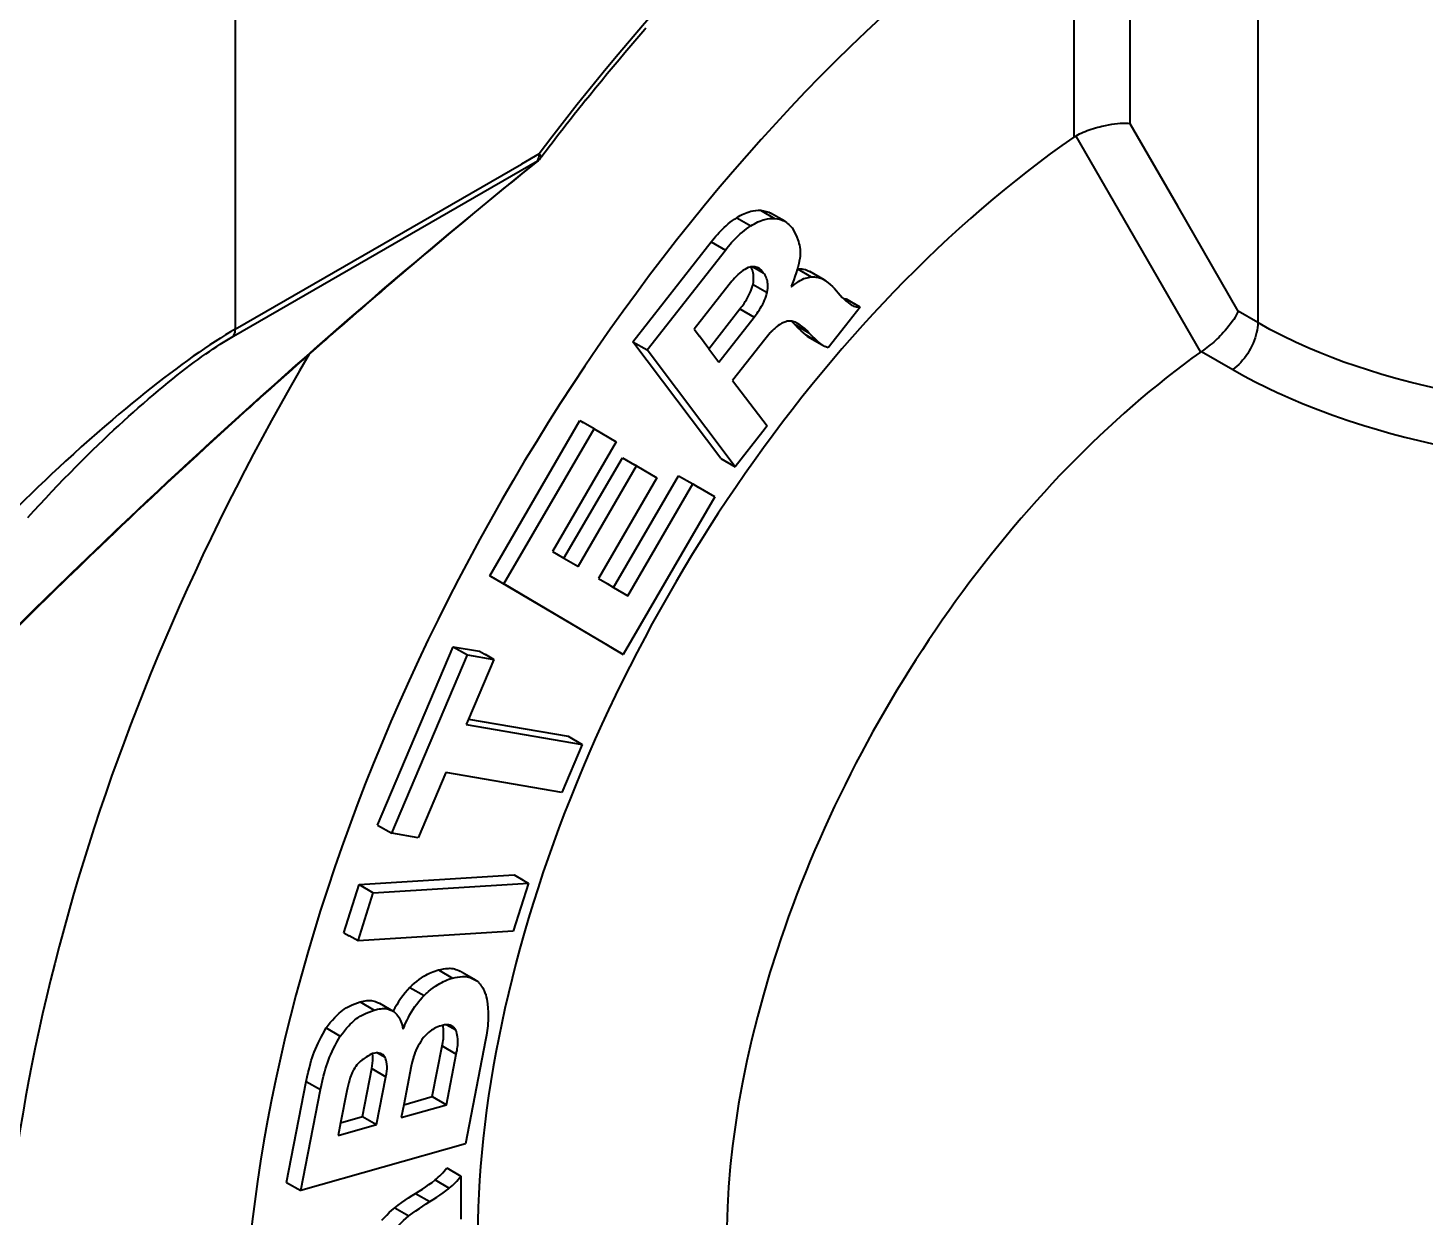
# Model space of a CAD drawing. Header units: millimetres. Extents: x 15 to 415, y 5 to 292.
# Drawn here: x 335.701 to 340.066, y 120.31 to 124.026 of the extents above; entities that cross this region are included whole.
import ezdxf

# ---------------------------------------------------------------- set-up
doc = ezdxf.new("R2010")
doc.units = ezdxf.units.MM
doc.layers.add('Geometries', color=7, linetype='Continuous')

msp = doc.modelspace()

# ---------------------------------------------------------------- linework, layer by layer
at = {"layer": 'Geometries', "linetype": 'Continuous', "lineweight": 40}
for p, q in [((336.349, 126.6843), (336.349, 123.0847)), ((339.5431, 125.0583), (339.5431, 123.1052)), ((339.1449, 123.7267), (339.1449, 124.5769)), ((338.9681, 124.5346), (338.9681, 123.6842)), ((337.6286, 124.0223), (337.6318, 124.026)), ((338.9744, 123.688), (339.3644, 123.0131)), ((336.3431, 123.0627), (337.2926, 123.6109)), ((337.2985, 123.6329), (337.2429, 123.6008)), ((337.2936, 123.6098), (337.2937, 123.6098)), ((336.349, 123.0847), (337.2429, 123.6008)), ((337.9154, 123.4331), (337.9596, 123.4076)), ((337.9894, 123.4564), (338.0336, 123.4309)), ((338.0656, 123.4217), (338.0214, 123.4472)), ((337.0554, 123.4141), (337.0642, 123.4214)), ((337.5913, 123.0452), (337.8358, 123.3575)), ((337.8358, 123.3575), (337.88, 123.332)), ((337.6355, 123.0197), (337.88, 123.332)), ((337.9661, 123.2797), (337.9982, 123.2612)), ((338.105, 123.2738), (338.1048, 123.2732)), ((338.1048, 123.2732), (338.1482, 123.2482)), ((338.1061, 123.2777), (338.105, 123.2738)), ((338.1884, 123.2391), (338.1442, 123.2646)), ((337.8914, 123.2242), (337.7822, 123.0847)), ((337.9665, 123.2246), (338.0107, 123.199)), ((338.0858, 123.2177), (338.0865, 123.2167)), ((338.1884, 123.2391), (338.1937, 123.2357)), ((338.1937, 123.2357), (338.197, 123.233)), ((338.2568, 123.1791), (338.2833, 123.1638)), ((337.8281, 123.0237), (337.9253, 123.1478)), ((337.9253, 123.1478), (337.9695, 123.1223)), ((338.301, 123.1536), (338.2556, 123.0956)), ((338.27, 123.1626), (338.2731, 123.1608)), ((338.301, 123.1536), (338.2833, 123.1638)), ((339.5431, 123.1052), (339.482, 123.1405)), ((337.7822, 123.0847), (337.7991, 123.0623)), ((337.8596, 122.9819), (337.9695, 123.1223)), ((338.0967, 123.0989), (338.1409, 123.0734)), ((338.1053, 123.1028), (338.0976, 123.1069)), ((338.2556, 123.0956), (338.2013, 123.0263)), ((337.5913, 123.0452), (337.6355, 123.0197)), ((337.8662, 122.6802), (337.5913, 123.0452)), ((337.8281, 123.0237), (337.7991, 123.0623)), ((338.0031, 123.0529), (337.9027, 122.9247)), ((338.1308, 123.0668), (338.175, 123.0413)), ((338.1433, 123.0579), (338.1875, 123.0323)), ((337.9104, 122.6547), (337.6355, 123.0197)), ((337.8281, 123.0237), (337.8596, 122.9819)), ((339.3674, 123.0152), (339.3644, 123.0131)), ((339.3674, 123.0152), (339.4651, 122.9588)), ((337.9027, 122.9247), (338.0101, 122.7821)), ((337.1438, 122.3141), (337.4258, 122.799)), ((337.4258, 122.799), (337.4356, 122.7933)), ((337.47, 122.7734), (337.4356, 122.7933)), ((338.0101, 122.7821), (337.9967, 122.765)), ((337.188, 122.2886), (337.47, 122.7734)), ((337.539, 122.7327), (337.3399, 122.3904)), ((337.47, 122.7734), (337.539, 122.7327)), ((337.9967, 122.765), (337.9104, 122.6547)), ((337.3758, 122.3692), (337.5583, 122.6829)), ((337.4198, 122.3433), (337.6025, 122.6574)), ((337.5583, 122.6829), (337.5965, 122.6609)), ((337.6025, 122.6574), (337.5965, 122.6609)), ((337.6025, 122.6574), (337.6662, 122.6198)), ((337.8662, 122.6802), (337.9104, 122.6547)), ((337.6662, 122.6198), (337.4835, 122.3057)), ((337.5309, 122.2776), (337.734, 122.6268)), ((337.5749, 122.2517), (337.7782, 122.6013)), ((337.734, 122.6268), (337.7782, 122.6013)), ((337.7782, 122.6013), (337.7954, 122.5911)), ((337.8471, 122.5606), (337.5609, 122.0685)), ((337.8471, 122.5606), (337.7954, 122.5911)), ((337.3399, 122.3904), (337.3758, 122.3692)), ((337.3758, 122.3692), (337.4186, 122.344)), ((337.4186, 122.344), (337.4198, 122.3433)), ((337.1438, 122.3141), (337.188, 122.2886)), ((337.5167, 122.094), (337.1438, 122.3141)), ((337.4835, 122.3057), (337.5104, 122.2898)), ((337.5609, 122.0685), (337.188, 122.2886)), ((337.5104, 122.2898), (337.5309, 122.2776)), ((337.5309, 122.2776), (337.5749, 122.2517)), ((336.7937, 121.5349), (337.03, 122.0923)), ((337.03, 122.0923), (337.1123, 122.0783)), ((337.03, 122.0923), (337.0742, 122.0668)), ((337.1123, 122.0783), (337.1262, 122.0702)), ((337.5167, 122.094), (337.5609, 122.0685)), ((336.8379, 121.5093), (337.0742, 122.0668)), ((337.0742, 122.0668), (337.1565, 122.0528)), ((337.1565, 122.0528), (337.0771, 121.8656)), ((337.1262, 122.0702), (337.1302, 122.0679)), ((337.1565, 122.0528), (337.1302, 122.0679)), ((337.0771, 121.8656), (337.07, 121.8488)), ((337.0771, 121.8656), (337.3886, 121.8123)), ((337.07, 121.8488), (337.4328, 121.7868)), ((337.4328, 121.7868), (337.3694, 121.6372)), ((337.3886, 121.8123), (337.4321, 121.7872)), ((337.4321, 121.7872), (337.4328, 121.7868)), ((337.0066, 121.6992), (336.9201, 121.4953)), ((337.3694, 121.6372), (337.0066, 121.6992)), ((336.7937, 121.5349), (336.8379, 121.5093)), ((336.9201, 121.4953), (336.8379, 121.5093)), ((336.7359, 121.3489), (337.2203, 121.379)), ((337.2203, 121.379), (337.2482, 121.3629)), ((336.6884, 121.1985), (336.7359, 121.3489)), ((336.7359, 121.3489), (336.7801, 121.3234)), ((336.7801, 121.3234), (337.2645, 121.3535)), ((337.2645, 121.3535), (337.2169, 121.2031)), ((337.2482, 121.3629), (337.2645, 121.3535)), ((336.7326, 121.173), (336.7801, 121.3234)), ((336.6884, 121.1985), (336.7051, 121.1889)), ((336.7326, 121.173), (336.7051, 121.1889)), ((337.2169, 121.2031), (336.7326, 121.173)), ((336.9835, 121.0821), (337.0277, 121.0566)), ((337.1017, 121.049), (337.0575, 121.0745)), ((337.1017, 121.049), (337.1038, 121.0477)), ((336.8943, 121.0276), (336.9385, 121.002)), ((336.739, 120.9824), (336.7832, 120.9569)), ((336.7997, 120.978), (336.8425, 120.9533)), ((336.8425, 120.9533), (336.8439, 120.9525)), ((336.6327, 120.9013), (336.6769, 120.8758)), ((336.9926, 120.9077), (336.9883, 120.9066)), ((336.9976, 120.9092), (336.9971, 120.909)), ((337.0099, 120.9108), (337.0378, 120.8947)), ((337.1307, 120.8629), (337.0676, 120.5388)), ((336.7771, 120.8208), (336.7756, 120.8203)), ((336.7791, 120.8214), (336.7771, 120.8208)), ((336.7928, 120.8231), (336.8167, 120.8094)), ((336.9642, 120.6864), (336.995, 120.8447)), ((336.995, 120.8447), (337.0392, 120.8192)), ((337.0084, 120.6609), (337.0392, 120.8192)), ((337.0392, 120.8192), (337.04, 120.8227)), ((336.746, 120.6243), (336.7752, 120.7742)), ((336.7752, 120.7742), (336.8194, 120.7487)), ((336.8987, 120.7819), (336.8751, 120.6611)), ((336.5093, 120.418), (336.5708, 120.7337)), ((336.5708, 120.7337), (336.615, 120.7082)), ((336.7902, 120.5988), (336.8194, 120.7487)), ((336.5535, 120.3925), (336.615, 120.7082)), ((336.6972, 120.7042), (336.6779, 120.6049)), ((336.8751, 120.6611), (336.9642, 120.6864)), ((336.9642, 120.6864), (337.0084, 120.6609)), ((336.8751, 120.6611), (336.8673, 120.6207)), ((336.8673, 120.6207), (337.0084, 120.6609)), ((336.6779, 120.6049), (336.67, 120.5646)), ((336.67, 120.5646), (336.7902, 120.5988)), ((336.6779, 120.6049), (336.746, 120.6243)), ((336.746, 120.6243), (336.7902, 120.5988)), ((337.0676, 120.5388), (336.5535, 120.3925)), ((337.0095, 120.4635), (337.0537, 120.438)), ((336.5093, 120.418), (336.5535, 120.3925)), ((336.9734, 120.4261), (337.0176, 120.4006)), ((337.0537, 120.438), (337.0533, 120.3031)), ((336.9121, 120.3837), (336.9563, 120.3582)), ((337.0136, 120.3974), (337.0176, 120.4006)), ((336.8471, 120.3391), (336.8574, 120.3468)), ((336.8471, 120.3391), (336.8913, 120.3136))]:
    msp.add_line(p, q, dxfattribs=at)
at = {"layer": 'Geometries', "linetype": 'Continuous', "lineweight": 40, "flags": 128}
for points in [[(337.5657, 123.9489), (337.5662, 123.9494), (337.5847, 123.9713), (337.6033, 123.993), (337.622, 124.0147), (337.6286, 124.0223)], [(337.4432, 123.7998), (337.4563, 123.8161), (337.4744, 123.8386), (337.4926, 123.861), (337.5109, 123.8832), (337.5293, 123.9054), (337.5477, 123.9275), (337.5657, 123.9489)], [(339.0565, 123.718), (339.0499, 123.7164), (339.0432, 123.7147), (339.0366, 123.7128), (339.0298, 123.7108), (339.0231, 123.7086), (339.0164, 123.7064), (339.0101, 123.7041), (339.0038, 123.7016), (338.9977, 123.6991), (338.9916, 123.6964), (338.9856, 123.6937), (338.9799, 123.6909), (338.9744, 123.688)], [(339.1449, 123.7267), (339.1378, 123.7272), (339.1301, 123.7274), (339.1221, 123.7274), (339.1135, 123.727), (339.1047, 123.7262), (339.0955, 123.7252), (339.086, 123.7239), (339.0763, 123.7222), (339.0665, 123.7203), (339.0565, 123.718)], [(339.482, 123.1405), (339.2933, 123.4688), (339.1449, 123.7267)], [(338.9744, 123.688), (338.9712, 123.6862), (338.9681, 123.6842)], [(337.2926, 123.6109), (337.1794, 123.5185), (337.0656, 123.4245), (337.0485, 123.4102)], [(337.24, 123.5663), (337.2405, 123.5667), (337.2668, 123.5881), (337.2936, 123.6099)], [(337.2926, 123.6109), (337.2933, 123.6101), (337.2936, 123.6098)], [(337.0642, 123.4214), (337.0676, 123.4243), (337.0909, 123.4437), (337.1147, 123.4634), (337.1391, 123.4835), (337.1639, 123.504), (337.1893, 123.5248), (337.2146, 123.5456), (337.24, 123.5663)], [(337.8358, 123.3575), (337.8406, 123.3636), (337.8454, 123.3695), (337.8503, 123.3753), (337.8553, 123.381), (337.8604, 123.3865), (337.8655, 123.3918), (337.8707, 123.397), (337.876, 123.4021), (337.8824, 123.4079), (337.8888, 123.4134), (337.8953, 123.4187), (337.902, 123.4238), (337.9087, 123.4286), (337.9154, 123.4331)], [(337.9154, 123.4331), (337.9209, 123.4365), (337.9265, 123.4396), (337.932, 123.4425), (337.9376, 123.4452), (337.943, 123.4476), (337.9485, 123.4497), (337.954, 123.4515), (337.9594, 123.4531), (337.9671, 123.4548), (337.9746, 123.4559), (337.9821, 123.4565), (337.9894, 123.4564)], [(337.9596, 123.4076), (337.9651, 123.4109), (337.9707, 123.4141), (337.9762, 123.417), (337.9818, 123.4197), (337.9872, 123.4221), (337.9927, 123.4242), (337.9981, 123.426), (338.0035, 123.4275), (338.0113, 123.4293), (338.0188, 123.4304), (338.0263, 123.4309), (338.0336, 123.4309)], [(337.9894, 123.4564), (337.9987, 123.4548), (338.0033, 123.4538), (338.0078, 123.4527), (338.0116, 123.4516), (338.0153, 123.4502), (338.019, 123.4485), (338.0214, 123.4472)], [(338.0336, 123.4309), (338.0429, 123.4293), (338.0475, 123.4283), (338.052, 123.4272), (338.0558, 123.426), (338.0595, 123.4247), (338.0632, 123.423), (338.0656, 123.4217)], [(336.9009, 123.2841), (336.9158, 123.2968), (336.9368, 123.3146), (336.9584, 123.3328), (336.9792, 123.3503), (337.0006, 123.3683), (337.0224, 123.3866), (337.0447, 123.4052), (337.0554, 123.4141)], [(337.88, 123.332), (337.8848, 123.338), (337.8896, 123.344), (337.8945, 123.3498), (337.8995, 123.3555), (337.9045, 123.361), (337.9097, 123.3663), (337.9149, 123.3715), (337.9202, 123.3766), (337.9266, 123.3824), (337.933, 123.3879), (337.9395, 123.3932), (337.9462, 123.3983), (337.9529, 123.403), (337.9596, 123.4076)], [(338.0656, 123.4217), (338.0666, 123.4211), (338.0707, 123.4183), (338.0745, 123.4153), (338.0782, 123.4119), (338.0835, 123.4065), (338.0886, 123.4009)], [(338.0886, 123.4009), (338.0924, 123.3938), (338.0962, 123.3867), (338.0998, 123.3795), (338.1032, 123.372), (338.1063, 123.3642), (338.1082, 123.3587), (338.1099, 123.3529), (338.1114, 123.3469), (338.1125, 123.3406), (338.1133, 123.3341), (338.1136, 123.3298)], [(338.1136, 123.3298), (338.1137, 123.3273), (338.1137, 123.3201), (338.1131, 123.3127), (338.1122, 123.305), (338.1108, 123.2973), (338.1091, 123.2894), (338.1071, 123.2815), (338.1061, 123.2777)], [(336.6629, 123.0792), (336.6646, 123.0807), (336.6764, 123.091), (336.6887, 123.1017), (336.7015, 123.1129), (336.7148, 123.1244), (336.7286, 123.1363), (336.7428, 123.1487), (336.7576, 123.1614), (336.7728, 123.1746), (336.7883, 123.1879), (336.8042, 123.2016), (336.8206, 123.2157), (336.8375, 123.2301), (336.8562, 123.2461), (336.8736, 123.2609)], [(336.8736, 123.2609), (336.8755, 123.2626), (336.8954, 123.2795), (336.9009, 123.2841)], [(337.9189, 123.2551), (337.9187, 123.2549), (337.9133, 123.2496), (337.9081, 123.244), (337.9038, 123.2392), (337.8997, 123.2343), (337.8914, 123.2242)], [(337.9516, 123.2775), (337.9461, 123.2744), (337.9406, 123.2711), (337.935, 123.2677), (337.9295, 123.2639), (337.924, 123.2596), (337.9189, 123.2551)], [(337.9598, 123.2793), (337.9578, 123.2789), (337.9516, 123.2775)], [(337.9661, 123.2798), (337.9638, 123.2797), (337.9598, 123.2793)], [(337.9665, 123.2246), (337.9675, 123.2314), (337.9681, 123.2381), (337.9683, 123.2448), (337.9681, 123.2512), (337.9677, 123.2559), (337.9669, 123.2604), (337.9659, 123.2647), (337.9647, 123.2689), (337.9631, 123.2729), (337.9613, 123.2766), (337.9598, 123.2792)], [(337.9844, 123.2753), (337.9822, 123.2765), (337.9789, 123.2778), (337.9755, 123.2788), (337.9717, 123.2795), (337.9678, 123.2797), (337.9661, 123.2798)], [(337.9982, 123.2612), (337.9954, 123.2652), (337.9924, 123.2689), (337.989, 123.2721), (337.9852, 123.2748), (337.9844, 123.2753)], [(338.0107, 123.199), (338.0117, 123.2059), (338.0123, 123.2126), (338.0125, 123.2193), (338.0123, 123.2257), (338.0119, 123.2304), (338.0111, 123.2349), (338.0101, 123.2392), (338.0088, 123.2434), (338.0073, 123.2474), (338.0055, 123.2511), (338.0039, 123.2538), (338.0021, 123.2565), (338.0002, 123.2589), (337.9982, 123.2612)], [(338.1048, 123.2732), (338.1042, 123.2709), (338.1008, 123.2603), (338.0973, 123.2496), (338.0935, 123.239), (338.0897, 123.2283), (338.0858, 123.2177)], [(338.105, 123.2738), (338.1089, 123.2738), (338.1138, 123.2736), (338.1186, 123.2732), (338.1233, 123.2724), (338.1303, 123.2707), (338.137, 123.2682), (338.1435, 123.2651), (338.1442, 123.2646)], [(337.9253, 123.1478), (337.9287, 123.1519), (337.932, 123.1562), (337.9352, 123.1606), (337.9384, 123.1651), (337.9421, 123.1707), (337.9457, 123.1765), (337.949, 123.1824), (337.9523, 123.1886), (337.9554, 123.1948), (337.9582, 123.2011), (337.9606, 123.207), (337.9627, 123.2128), (337.9647, 123.2187), (337.9665, 123.2246)], [(338.0865, 123.2167), (338.092, 123.2211), (338.0974, 123.2254), (338.1028, 123.2296), (338.1083, 123.2336), (338.1139, 123.2371), (338.1194, 123.2401), (338.1251, 123.2425), (338.1307, 123.2444), (338.1351, 123.2456), (338.1395, 123.2466), (338.1482, 123.2482)], [(338.1482, 123.2482), (338.1531, 123.2483), (338.158, 123.2481), (338.1628, 123.2476), (338.1675, 123.2469), (338.1745, 123.2451), (338.1812, 123.2427), (338.1837, 123.2416)], [(338.1837, 123.2416), (338.1876, 123.2395), (338.1884, 123.2391)], [(338.197, 123.233), (338.2008, 123.2299), (338.2009, 123.2298)], [(338.2009, 123.2298), (338.2077, 123.224), (338.2143, 123.2179), (338.2206, 123.2115), (338.2267, 123.2047), (338.2328, 123.1979)], [(337.9695, 123.1223), (337.9728, 123.1264), (337.9762, 123.1307), (337.9794, 123.1351), (337.9826, 123.1395), (337.9863, 123.1452), (337.9899, 123.151), (337.9932, 123.1569), (337.9965, 123.163), (337.9996, 123.1693), (338.0024, 123.1756), (338.0048, 123.1814), (338.0069, 123.1873), (338.0089, 123.1932), (338.0107, 123.199)], [(338.2328, 123.1979), (338.2389, 123.1907), (338.2452, 123.1839), (338.2497, 123.1795)], [(338.2497, 123.1795), (338.2511, 123.1781), (338.2572, 123.1727), (338.2635, 123.1675), (338.27, 123.1626)], [(338.2497, 123.1795), (338.2525, 123.1793), (338.2568, 123.1791)], [(338.2731, 123.1608), (338.2734, 123.1606), (338.2769, 123.1586), (338.2806, 123.1569), (338.2844, 123.1555), (338.2884, 123.1546), (338.2925, 123.1541), (338.2967, 123.1538), (338.301, 123.1536)], [(339.482, 123.1405), (339.4792, 123.1346), (339.4758, 123.1284), (339.4721, 123.122), (339.4679, 123.1154), (339.4633, 123.1087), (339.4584, 123.1018), (339.4531, 123.0949), (339.4474, 123.0879), (339.4415, 123.0809), (339.4352, 123.0739)], [(336.349, 123.0847), (336.3339, 123.0759), (336.3184, 123.0665), (336.3026, 123.0566), (336.2863, 123.0462), (336.2697, 123.0353), (336.2527, 123.0239), (336.2354, 123.0121), (336.2177, 122.9998), (336.1997, 122.987), (336.1815, 122.9738), (336.1629, 122.9601), (336.1441, 122.946), (336.125, 122.9315), (336.1057, 122.9165), (336.0861, 122.9012), (336.0664, 122.8855), (336.0464, 122.8694), (336.0263, 122.853), (336.006, 122.8362), (335.9856, 122.8191), (335.965, 122.8017), (335.9408, 122.781), (335.9166, 122.7599), (335.8922, 122.7384), (335.8677, 122.7166), (335.8432, 122.6945), (335.8187, 122.672)], [(336.3475, 123.0724), (336.3482, 123.0756), (336.3487, 123.079), (336.349, 123.0847)], [(338.0309, 123.0844), (338.0305, 123.084), (338.027, 123.0806), (338.0235, 123.0771), (338.0217, 123.0751)], [(338.056, 123.1034), (338.0505, 123.0996), (338.045, 123.0958), (338.0395, 123.0916), (338.0341, 123.0872), (338.0309, 123.0844)], [(338.086, 123.1098), (338.0841, 123.11), (338.0805, 123.1102), (338.0768, 123.11), (338.0728, 123.1092), (338.0687, 123.1081), (338.0624, 123.1059), (338.056, 123.1034)], [(338.0976, 123.1069), (338.091, 123.1088), (338.0876, 123.1095), (338.086, 123.1098)], [(338.0967, 123.0989), (338.0903, 123.1057), (338.0861, 123.1098)], [(338.1308, 123.0668), (338.124, 123.0729), (338.1172, 123.079), (338.1068, 123.0888), (338.0967, 123.0989)], [(338.1409, 123.0734), (338.1345, 123.0802), (338.1278, 123.0865), (338.1208, 123.0924), (338.1134, 123.0977), (338.1056, 123.1026), (338.1053, 123.1028)], [(339.5431, 123.1052), (339.5429, 123.0977), (339.5422, 123.0899), (339.541, 123.0819), (339.5394, 123.0738), (339.5374, 123.0656), (339.5349, 123.0573), (339.5319, 123.049), (339.5286, 123.0408), (339.5249, 123.0326), (339.5208, 123.0245)], [(340.3772, 122.8504), (340.3334, 122.8565), (340.2899, 122.8632), (340.2467, 122.8704), (340.2039, 122.8781), (340.1615, 122.8863), (340.1195, 122.8951), (340.0705, 122.9061), (340.0222, 122.918), (339.9746, 122.9306), (339.9278, 122.9441), (339.8887, 122.9561), (339.8501, 122.9688), (339.8122, 122.982), (339.7749, 122.9959), (339.7383, 123.0104), (339.7024, 123.0255), (339.661, 123.0441), (339.6206, 123.0636), (339.5813, 123.084), (339.5431, 123.1052)], [(335.7012, 122.4965), (335.7195, 122.5166), (335.7381, 122.5368), (335.7568, 122.5569), (335.7758, 122.577), (335.7949, 122.597), (335.8138, 122.6166), (335.8329, 122.6362), (335.852, 122.6556), (335.8713, 122.6748), (335.8876, 122.691), (335.904, 122.7071), (335.9204, 122.723), (335.9368, 122.7387), (335.9532, 122.7543), (335.9696, 122.7696), (335.985, 122.7839), (336.0003, 122.798), (336.0156, 122.8119), (336.0308, 122.8255), (336.0459, 122.8389), (336.0619, 122.8529), (336.0777, 122.8665), (336.0933, 122.8799), (336.1088, 122.893), (336.1242, 122.9057), (336.1393, 122.9181), (336.1535, 122.9295), (336.1674, 122.9406), (336.1812, 122.9513), (336.1948, 122.9618), (336.2081, 122.9719), (336.2206, 122.9812), (336.2328, 122.9901), (336.2449, 122.9988), (336.2567, 123.0071), (336.2683, 123.0152), (336.2797, 123.0229), (336.2909, 123.0303), (336.3018, 123.0374), (336.3125, 123.0442), (336.323, 123.0507), (336.3332, 123.0568), (336.3431, 123.0627)], [(336.3431, 123.0627), (336.3446, 123.0651), (336.3459, 123.0678), (336.3475, 123.0724)], [(336.5798, 123.0063), (336.5845, 123.0104), (336.5928, 123.0177), (336.6016, 123.0255), (336.611, 123.0338), (336.6209, 123.0425), (336.6314, 123.0516), (336.6424, 123.0613), (336.6532, 123.0708), (336.6629, 123.0792)], [(338.0217, 123.0751), (338.0201, 123.0733), (338.0158, 123.0684), (338.0115, 123.0633), (338.0031, 123.0529)], [(338.1433, 123.0579), (338.1431, 123.058), (338.1399, 123.06), (338.1368, 123.0622), (338.1308, 123.0668)], [(338.175, 123.0413), (338.1681, 123.0474), (338.1613, 123.0535), (338.151, 123.0633), (338.1409, 123.0734)], [(338.1875, 123.0323), (338.1873, 123.0324), (338.1841, 123.0345), (338.181, 123.0366), (338.175, 123.0413)], [(339.4352, 123.0739), (339.4306, 123.0689), (339.4258, 123.0639), (339.421, 123.059), (339.4158, 123.054), (339.4106, 123.0491), (339.4054, 123.0443), (339.4002, 123.0398), (339.3949, 123.0354), (339.3896, 123.0311), (339.3842, 123.0269), (339.3787, 123.0229), (339.3733, 123.0191), (339.3674, 123.0152)], [(336.4181, 122.8622), (336.4288, 122.8718), (336.4444, 122.8859), (336.4597, 122.8995), (336.4744, 122.9127), (336.4887, 122.9255), (336.5026, 122.9378), (336.5159, 122.9497), (336.5288, 122.9611), (336.5398, 122.9709), (336.5503, 122.9802), (336.5606, 122.9893), (336.5664, 122.9944), (336.5721, 122.9995), (336.5782, 123.0048), (336.5798, 123.0063)], [(338.2013, 123.0263), (338.1942, 123.0291), (338.1907, 123.0307), (338.1875, 123.0323)], [(339.5208, 123.0245), (339.5164, 123.0166), (339.5116, 123.0088), (339.5065, 123.0014), (339.5012, 122.9941), (339.4956, 122.9873), (339.4898, 122.9807), (339.4838, 122.9746), (339.4777, 122.9688), (339.4714, 122.9636), (339.4651, 122.9588)], [(339.4651, 122.9588), (339.4997, 122.9393), (339.5351, 122.9205), (339.5713, 122.9024), (339.6083, 122.8848), (339.6087, 122.8847)], [(336.35, 122.8007), (336.3614, 122.811), (336.3789, 122.8269), (336.396, 122.8423), (336.4126, 122.8573), (336.4181, 122.8622)], [(339.6087, 122.8847), (339.6461, 122.8679), (339.6846, 122.8517), (339.7308, 122.8333), (339.7779, 122.8158), (339.8259, 122.7992), (339.8746, 122.7835), (339.9167, 122.7709), (339.9592, 122.7588), (340.0022, 122.7474), (340.0458, 122.7365), (340.0897, 122.7263), (340.1341, 122.7166), (340.1763, 122.708), (340.2189, 122.6999), (340.2617, 122.6923), (340.3048, 122.6851), (340.3482, 122.6784)], [(335.8187, 122.672), (335.7972, 122.6522), (335.7758, 122.6322), (335.7545, 122.612), (335.7331, 122.5916), (335.7119, 122.5711), (335.6907, 122.5505), (335.6697, 122.5298), (335.6487, 122.5089)], [(335.8296, 122.3123), (335.8368, 122.3193), (335.866, 122.3475), (335.8955, 122.3761), (335.9255, 122.4048), (335.9558, 122.4339), (335.9703, 122.4477)], [(335.9748, 122.4542), (335.9352, 122.4164), (335.8349, 122.3197)], [(335.8349, 122.3197), (335.8267, 122.3118), (335.7198, 122.2071), (335.6578, 122.1457)], [(335.794, 122.2776), (335.8077, 122.291), (335.8296, 122.3123)], [(335.6522, 122.1377), (335.6862, 122.1715), (335.7266, 122.2115), (335.7671, 122.2514), (335.794, 122.2776)], [(336.8943, 121.0276), (336.9013, 121.0342), (336.9085, 121.0405), (336.9157, 121.0465), (336.9232, 121.0522), (336.9307, 121.0575), (336.9382, 121.0624), (336.9439, 121.0657), (336.9495, 121.0688), (336.9552, 121.0717), (336.9608, 121.0743), (336.9665, 121.0766), (336.9722, 121.0787), (336.9779, 121.0805), (336.9835, 121.0821)], [(336.9835, 121.0821), (336.9914, 121.0838), (336.9992, 121.0853), (337.007, 121.0865), (337.0146, 121.0872), (337.0196, 121.0874), (337.0245, 121.0871), (337.0292, 121.0865), (337.0338, 121.0854), (337.0383, 121.084), (337.0426, 121.0823), (337.047, 121.0802), (337.0513, 121.078), (337.0575, 121.0745)], [(336.9482, 121.0111), (336.9527, 121.015), (336.9599, 121.021), (336.9674, 121.0267), (336.9749, 121.032), (336.9824, 121.0369), (336.988, 121.0402), (336.9937, 121.0433), (336.9993, 121.0462), (337.005, 121.0487), (337.0107, 121.0511), (337.0164, 121.0532), (337.0221, 121.055), (337.0277, 121.0566)], [(337.0277, 121.0566), (337.0356, 121.0583), (337.0434, 121.0598), (337.0512, 121.061), (337.0588, 121.0617), (337.0638, 121.0619), (337.0687, 121.0616), (337.0734, 121.061), (337.078, 121.0599), (337.0825, 121.0585), (337.0868, 121.0568), (337.0912, 121.0547), (337.0954, 121.0525), (337.1017, 121.049)], [(337.1038, 121.0477), (337.1072, 121.0446), (337.1092, 121.0426)], [(337.1092, 121.0426), (337.1105, 121.0413), (337.1126, 121.0389)], [(337.1126, 121.0389), (337.1136, 121.0378), (337.1165, 121.034), (337.1192, 121.0301), (337.1218, 121.0259), (337.1242, 121.0215), (337.1265, 121.017), (337.129, 121.0109), (337.1301, 121.0078)], [(336.739, 120.9824), (336.7495, 120.9847), (336.7548, 120.9857), (336.76, 120.9865), (336.7648, 120.987), (336.7695, 120.9871), (336.774, 120.9868), (336.7785, 120.9861), (336.7829, 120.985), (336.7871, 120.9836), (336.7934, 120.9809), (336.7997, 120.978)], [(336.9152, 120.9744), (336.9161, 120.9756), (336.9215, 120.9825), (336.927, 120.9892), (336.9327, 120.9957), (336.9385, 121.002)], [(336.9385, 121.002), (336.9455, 121.0087), (336.9482, 121.0111)], [(337.1301, 121.0078), (337.1312, 121.0046), (337.1331, 120.998), (337.1348, 120.991), (337.1361, 120.9837), (337.1372, 120.9762)], [(336.6327, 120.9013), (336.6393, 120.9095), (336.6458, 120.9175), (336.6525, 120.9255), (336.6594, 120.9332), (336.664, 120.9381), (336.6688, 120.9429), (336.6736, 120.9474), (336.6786, 120.9517), (336.6837, 120.9558), (336.6889, 120.9594), (336.6951, 120.9634), (336.7013, 120.9669), (336.7076, 120.97), (336.7138, 120.9728), (336.7222, 120.9762), (336.7306, 120.9794), (336.739, 120.9824)], [(336.6769, 120.8758), (336.6834, 120.884), (336.69, 120.892), (336.6967, 120.9), (336.7036, 120.9076), (336.7082, 120.9126), (336.713, 120.9173), (336.7178, 120.9219), (336.7228, 120.9262), (336.7279, 120.9303), (336.7331, 120.9339), (336.7393, 120.9379), (336.7455, 120.9413), (336.7518, 120.9445), (336.758, 120.9472), (336.7664, 120.9507), (336.7748, 120.9539), (336.7832, 120.9569)], [(336.7832, 120.9569), (336.7937, 120.9592), (336.799, 120.9602), (336.8042, 120.961), (336.809, 120.9614), (336.8137, 120.9616), (336.8182, 120.9613), (336.8227, 120.9606), (336.8271, 120.9595), (336.8313, 120.9581), (336.8376, 120.9554), (336.8439, 120.9525)], [(336.8439, 120.9525), (336.8504, 120.946), (336.8536, 120.9426), (336.8566, 120.939), (336.8595, 120.9351), (336.8622, 120.9308), (336.8645, 120.9261), (336.8665, 120.9213)], [(336.8735, 120.8968), (336.8762, 120.9039), (336.8791, 120.911), (336.8822, 120.9182), (336.8855, 120.9252), (336.8898, 120.9339), (336.8945, 120.9425), (336.8994, 120.9509), (336.9047, 120.9593), (336.9103, 120.9676), (336.9152, 120.9744)], [(337.1372, 120.9762), (337.1381, 120.9632), (337.1387, 120.95), (337.139, 120.9411), (337.1389, 120.932), (337.1387, 120.9243)], [(336.5708, 120.7337), (336.5738, 120.7477), (336.5769, 120.7618), (336.5803, 120.7759), (336.584, 120.7901), (336.5865, 120.799), (336.5893, 120.8079), (336.5923, 120.8168), (336.5956, 120.8258), (336.5993, 120.8349), (336.6033, 120.844), (336.6075, 120.8531), (336.6119, 120.8621), (336.617, 120.872), (336.6222, 120.8818), (336.6327, 120.9013)], [(336.8665, 120.9213), (336.8666, 120.921), (336.8684, 120.9158)], [(336.8684, 120.9158), (336.8684, 120.9157), (336.8701, 120.9102), (336.8718, 120.9035), (336.8735, 120.8968)], [(336.9883, 120.9066), (336.9872, 120.9063), (336.9818, 120.9045), (336.9762, 120.9021), (336.9706, 120.8992), (336.9662, 120.8966), (336.9618, 120.8937), (336.9575, 120.8905), (336.953, 120.8868), (336.9486, 120.8829), (336.9443, 120.8787), (336.9412, 120.8754), (336.9381, 120.872), (336.9322, 120.8648)], [(336.9971, 120.909), (336.9958, 120.9087), (336.9926, 120.9077)], [(336.995, 120.8447), (336.9963, 120.8504), (336.9974, 120.8559), (336.9983, 120.8615), (336.999, 120.867), (336.9995, 120.872), (336.9998, 120.8769), (336.9999, 120.8818), (336.9999, 120.8866), (336.9996, 120.8926), (336.999, 120.8985), (336.9982, 120.9041), (336.9971, 120.909)], [(337.0099, 120.9109), (337.0054, 120.9106), (337.0022, 120.9102), (336.9991, 120.9095), (336.9976, 120.9092)], [(337.0258, 120.9069), (337.0246, 120.9075), (337.0203, 120.9093), (337.0157, 120.9104), (337.0107, 120.9109), (337.0099, 120.9109)], [(337.038, 120.8945), (337.0352, 120.8985), (337.0321, 120.902), (337.0286, 120.9051), (337.0258, 120.9069)], [(337.1381, 120.9161), (337.1381, 120.9155), (337.1374, 120.9081), (337.1365, 120.9007), (337.1355, 120.8932), (337.1332, 120.8781), (337.1307, 120.8629)], [(337.1387, 120.9243), (337.1386, 120.9227), (337.1381, 120.9161)], [(336.615, 120.7082), (336.618, 120.7222), (336.6211, 120.7363), (336.6244, 120.7504), (336.6282, 120.7645), (336.6307, 120.7734), (336.6335, 120.7824), (336.6365, 120.7913), (336.6398, 120.8002), (336.6435, 120.8094), (336.6475, 120.8185), (336.6517, 120.8276), (336.6561, 120.8366), (336.6612, 120.8464), (336.6664, 120.8563), (336.6769, 120.8758)], [(336.9322, 120.8648), (336.9281, 120.8582), (336.9241, 120.8514), (336.9203, 120.8446), (336.9166, 120.8377), (336.9132, 120.8307), (336.9102, 120.8236), (336.9096, 120.822)], [(337.04, 120.8227), (337.0405, 120.8248), (337.0416, 120.8304), (337.0425, 120.836), (337.0432, 120.8415), (337.0437, 120.8465), (337.044, 120.8514), (337.0441, 120.8563), (337.0441, 120.861), (337.0438, 120.8671), (337.0432, 120.8729), (337.0424, 120.8786), (337.0412, 120.8841), (337.0397, 120.8894), (337.0379, 120.8945)], [(336.7647, 120.814), (336.7635, 120.8133), (336.7574, 120.8096), (336.7514, 120.8056), (336.7477, 120.8029)], [(336.7756, 120.8203), (336.7695, 120.8168), (336.7647, 120.814)], [(336.7752, 120.7742), (336.7769, 120.7828), (336.7781, 120.7912), (336.7787, 120.7989), (336.7787, 120.8063), (336.7782, 120.8136), (336.7771, 120.8205), (336.7771, 120.8207)], [(336.7928, 120.8232), (336.7893, 120.8232), (336.7844, 120.8226), (336.78, 120.8216), (336.7791, 120.8214)], [(336.8051, 120.8201), (336.8025, 120.8213), (336.7984, 120.8225), (336.7941, 120.8231), (336.7928, 120.8232)], [(336.8062, 120.8195), (336.8053, 120.82), (336.8051, 120.8201)], [(336.8167, 120.8094), (336.8138, 120.8132), (336.8105, 120.8165), (336.808, 120.8184), (336.8062, 120.8195)], [(336.9096, 120.822), (336.9076, 120.8162), (336.9057, 120.8103)], [(336.7184, 120.7701), (336.7165, 120.7664), (336.7152, 120.7636)], [(336.7228, 120.7777), (336.722, 120.7763), (336.7191, 120.7714), (336.7184, 120.7701)], [(336.7477, 120.8029), (336.7454, 120.8013), (336.7395, 120.7965), (336.7357, 120.7931), (336.732, 120.7893), (336.7284, 120.7853), (336.7251, 120.7809), (336.7228, 120.7777)], [(336.8194, 120.7487), (336.8211, 120.7573), (336.8223, 120.7657), (336.8229, 120.7734), (336.8229, 120.7808), (336.8224, 120.7881), (336.8213, 120.795), (336.8204, 120.7988), (336.8194, 120.8025), (336.8181, 120.806), (336.8167, 120.8094)], [(336.9057, 120.8103), (336.9053, 120.8089), (336.9034, 120.8021), (336.9017, 120.7953), (336.8987, 120.7819)], [(336.71, 120.7509), (336.7082, 120.7457), (336.7057, 120.7378), (336.7035, 120.73), (336.7015, 120.7221), (336.6996, 120.7143), (336.6972, 120.7042)], [(336.7152, 120.7636), (336.7142, 120.7614), (336.711, 120.7536), (336.71, 120.7509)], [(336.9734, 120.4261), (336.9782, 120.4302), (336.983, 120.4343), (336.9877, 120.4386), (336.9924, 120.4432), (336.9968, 120.448), (337.0011, 120.453), (337.0053, 120.4582), (337.0095, 120.4635)], [(336.9121, 120.3837), (336.9232, 120.3905), (336.9342, 120.3976), (336.9441, 120.4043), (336.9539, 120.4113), (336.9637, 120.4185), (336.9734, 120.4261)], [(337.0176, 120.4006), (337.0224, 120.4046), (337.0272, 120.4088), (337.0319, 120.4131), (337.0365, 120.4177), (337.041, 120.4225), (337.0453, 120.4275), (337.0495, 120.4327), (337.0537, 120.438)], [(336.8574, 120.3468), (336.8581, 120.3473), (336.869, 120.3552), (336.8798, 120.3627), (336.8905, 120.3699), (336.9013, 120.3769), (336.9121, 120.3837)], [(336.9563, 120.3582), (336.9674, 120.3649), (336.9784, 120.3721), (336.9883, 120.3788), (336.9981, 120.3858), (337.0068, 120.3922)], [(337.0068, 120.3922), (337.0079, 120.393), (337.0136, 120.3974)], [(336.807, 120.2998), (336.809, 120.3022), (336.814, 120.3079), (336.8219, 120.3164), (336.8301, 120.3244), (336.8385, 120.332), (336.8471, 120.3391)], [(336.8913, 120.3136), (336.9023, 120.3217), (336.9132, 120.3297), (336.924, 120.3372), (336.9347, 120.3444), (336.9455, 120.3513), (336.9563, 120.3582)], [(336.8389, 120.2587), (336.8435, 120.2648), (336.8483, 120.2708), (336.8532, 120.2767), (336.8582, 120.2824), (336.8661, 120.2909), (336.8743, 120.2989), (336.8827, 120.3065), (336.8913, 120.3136)]]:
    msp.add_lwpolyline(points, dxfattribs=at)
at = {"layer": 'Geometries', "linetype": 'Continuous', "lineweight": 40}
for centre, radius, start, end in [((343.3319, 119.0864), 7.5428, 141.32561, 143.04682), ((337.2543, 123.6584), 0.0625, 308.9984, 323.0435), ((351.1222, 106.5243), 21.9819, 129.8099, 133.55762), ((350.6638, 107.0229), 21.3031, 132.2148, 133.60925), ((337.1093, 120.8223), 0.2972, 136.3345, 153.8548)]:
    msp.add_arc(centre, radius, start, end, dxfattribs=at)
for centre, major_axis, ratio, start_param, end_param in [((339.0877, 121.4927), (2.3187, 4.0162), 0.57735, 0.909088, 1.362525), ((339.1741, 121.4268), (1.9813, 3.4318), 0.57735, 0.858983, 3.160457), ((339.1741, 121.4268), (-1.4625, -2.5331), 0.57735, 4.026755, 6.249506), ((337.2543, 123.6584), (-0.0312, 0.0541), 0.57735, 3.405039, 3.926991), ((337.2543, 123.6584), (-0.0499, 0.0376), 0.168826, 3.141585, 3.767408), ((338.7942, 121.6461), (2.25, 3.8971), 0.57735, 1.555059, 2.391508), ((339.563, 121.2022), (1.1875, 2.0568), 0.57735, 0.903938, 2.934552)]:
    msp.add_ellipse(centre, major_axis=major_axis, ratio=ratio, start_param=start_param, end_param=end_param, dxfattribs=at)

doc.saveas('drawing.dxf')
